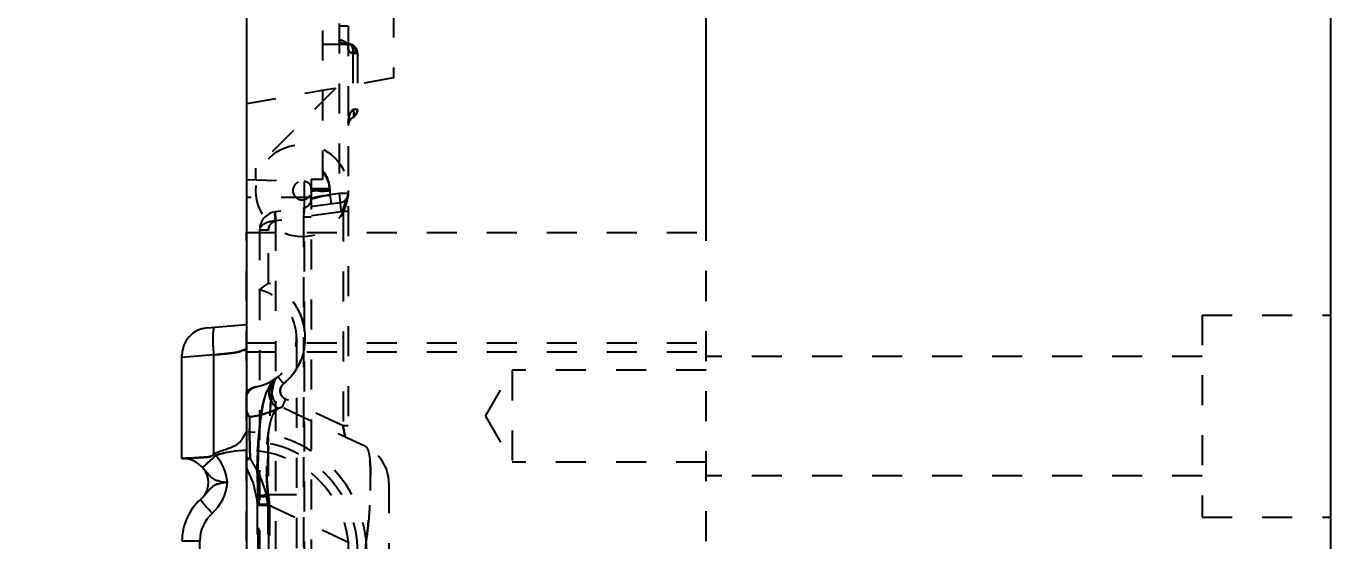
# Model space of a CAD drawing. Header units: millimetres. Extents: x -174 to 1895, y -261 to 458.
# Drawn here: x 358.8 to 429.8, y 260.7 to 288.7 of the extents above; entities that cross this region are included whole.
import ezdxf

# ---------------------------------------------------------------- set-up
doc = ezdxf.new("R2010")
doc.units = ezdxf.units.MM
doc.header["$LTSCALE"] = 16.335
doc.header["$PDMODE"] = 3
doc.header["$PDSIZE"] = 0.3125
doc.linetypes.add('HIDDEN', pattern=[0.2, 0.1, -0.1])
doc.layers.get('0').update_dxf_attribs({"linetype": 'CONTINUOUS'})
doc.layers.get('Defpoints').update_dxf_attribs({"linetype": 'CONTINUOUS'})
doc.layers.add('202', color=7, linetype='CONTINUOUS')
doc.layers.add('DEFAULT_2', color=8, linetype='HIDDEN')
doc.styles.get("Standard").update_dxf_attribs({"font": 'txt', "width": 0.8})
doc.dimstyles.get("Standard").update_dxf_attribs({"dimtxt": 0.15625, "dimasz": 0.1875, "dimexe": 0.125, "dimexo": 0.0625, "dimtad": 0, "dimtih": 1, "dimtoh": 1, "dimdsep": 46, "dimtxsty": 'Standard', "dimcen": 0.09, "dimadec": 0, "dimazin": 0, "dimtp": 0.01, "dimtm": 0.01, "dimtfac": 1, "dimtofl": 0, "dimtmove": 0, "dimatfit": 3, "dimfxl": 0, "dimtolj": 1, "dimarcsym": 0})

# ---------------------------------------------------------------- blocks, each defined once
blk = doc.blocks.new('*D2')
at = {"color": 6, "lineweight": -2}
for p, q in [((364.783, 346.172), (358.783, 346.172)), ((370.783, 337.497), (370.783, 346.172)), ((395.783, 277.497), (395.783, 346.172)), ((401.783, 346.172), (407.783, 346.172))]:
    blk.add_line(p, q, dxfattribs=at)
at = {"color": 6}
for points in [[(364.783, 347.172), (364.783, 345.172), (370.783, 346.172)], [(401.783, 347.172), (401.783, 345.172), (395.783, 346.172)]]:
    blk.add_solid(points, dxfattribs=at)
at = {"layer": 'Defpoints', "color": 0}
for p in [(370.783, 346.172), (370.783, 337.497), (395.783, 277.497)]:
    blk.add_point(p, dxfattribs=at)
at = {"color": 4, "insert": (383.283, 346.172), "char_height": 6, "attachment_point": 5}
blk.add_mtext('\\A1;25.00', dxfattribs=at)

msp = doc.modelspace()

# ---------------------------------------------------------------- linework, layer by layer
at = {"color": 7, "linetype": 'Continuous'}
for p, q in [((368.634, 272.309), (370.783, 272.497)), ((367.265, 270.71), (368.979, 270.86)), ((367.265, 265.205), (367.265, 270.815)), ((368.979, 270.86), (368.979, 265.435)), ((367.265, 260.714), (368.235, 260.714)), ((368.235, 242.152), (368.235, 260.714))]:
    msp.add_line(p, q, dxfattribs=at)
for centre, radius, start, end in [((368.765, 270.815), 1.5, 95, 180), ((370.826, 260.07), 5.567, 90.44642, 107.96323), ((367.265, 263.698), 1.508, 39.96026, 90), ((367.23, 263.698), 2.512, 4.41918, 41.59526), ((367.496, 263.891), 1.206, 320.02181, 39.96157), ((367.23, 264.085), 2.513, 311.81126, 355.57882), ((370.28, 260.714), 3.015, 131.80991, 180.00123), ((367.265, 264.085), 1.508, 311.81112, 320.02645), ((370.245, 260.714), 2.01, 131.81123, 179.9964)]:
    msp.add_arc(centre, radius, start, end, dxfattribs=at)
for points, knots in [([(369.033, 272.344), (369.018, 272.343), (368.988, 272.297), (368.969, 272.212), (368.951, 272.071), (368.945, 271.963), (368.942, 271.901)], [0, 0, 0, 0, 0.098692, 0.294641, 0.597704, 1, 1, 1, 1]), ([(368.942, 271.901), (368.935, 271.742), (368.934, 271.394), (368.979, 271.048), (368.979, 270.86)], [0, 0, 0, 0, 0.45868, 1, 1, 1, 1]), ([(368.979, 270.839), (369.082, 270.848), (369.288, 270.866), (369.596, 270.894), (369.903, 270.926), (370.158, 270.95), (370.348, 271.002), (370.471, 271.042), (370.563, 271.085), (370.665, 271.109), (370.735, 271.115), (370.783, 271.121)], [0, 0, 0, 0, 0.168942, 0.337831, 0.506512, 0.674254, 0.755408, 0.828954, 0.885363, 0.921472, 1, 1, 1, 1]), ([(370.783, 266.642), (370.753, 266.642), (370.69, 266.552), (370.622, 266.399), (370.493, 266.164), (370.308, 265.981), (370.115, 265.866), (369.901, 265.778), (369.631, 265.675), (369.302, 265.563), (369.086, 265.478), (368.979, 265.435)], [0, 0, 0, 0, 0.03929, 0.12053, 0.240749, 0.385455, 0.461535, 0.538223, 0.692051, 0.845997, 1, 1, 1, 1]), ([(368.979, 265.435), (368.963, 265.402), (368.911, 265.343), (368.806, 265.299), (368.696, 265.284), (368.55, 265.268), (368.366, 265.257), (368.073, 265.239), (367.706, 265.216), (367.412, 265.205), (367.265, 265.205)], [0, 0, 0, 0, 0.063481, 0.12646, 0.189101, 0.251485, 0.376222, 0.500982, 0.750505, 1, 1, 1, 1]), ([(369.109, 265.366), (369.019, 265.286), (368.885, 265.166), (368.714, 265.01), (368.602, 264.907), (368.512, 264.822), (368.452, 264.765), (368.419, 264.731), (368.403, 264.715), (368.397, 264.706), (368.391, 264.7), (368.392, 264.699)], [0, 0, 0, 0, 0.370046, 0.548702, 0.707825, 0.836582, 0.929159, 0.960649, 0.982523, 0.995372, 1, 1, 1, 1]), ([(369.735, 263.891), (369.581, 263.906), (369.357, 263.931), (369.083, 264.018), (368.857, 264.151), (368.694, 264.354), (368.55, 264.525), (368.472, 264.613), (368.434, 264.65), (368.421, 264.666)], [0, 0, 0, 0, 0.291624, 0.420102, 0.538643, 0.778578, 0.902282, 0.959739, 1, 1, 1, 1]), ([(369.735, 263.891), (369.581, 263.876), (369.357, 263.852), (369.083, 263.765), (368.857, 263.632), (368.694, 263.428), (368.55, 263.257), (368.471, 263.17), (368.434, 263.133), (368.42, 263.117)], [0, 0, 0, 0, 0.291646, 0.420106, 0.538574, 0.778458, 0.902088, 0.959924, 1, 1, 1, 1]), ([(368.905, 262.212), (368.824, 262.303), (368.705, 262.437), (368.553, 262.612), (368.454, 262.728), (368.374, 262.824), (368.321, 262.888), (368.292, 262.926), (368.279, 262.944), (368.273, 262.953), (368.269, 262.96), (368.27, 262.961)], [0, 0, 0, 0, 0.36977, 0.548435, 0.70761, 0.836419, 0.929028, 0.960525, 0.982406, 0.995276, 1, 1, 1, 1])]:
    msp.add_open_spline(points, degree=3, knots=knots, dxfattribs=at)
msp.add_open_spline([(368.979, 265.435), (369.024, 265.415), (369.068, 265.392), (369.109, 265.366)], degree=3, dxfattribs=at)
at = {"layer": '202', "color": 7, "linetype": 'Continuous'}
for p, q in [((370.783, 337.497), (370.783, 52.497)), ((429.783, 52.497), (429.783, 337.497))]:
    msp.add_line(p, q, dxfattribs=at)
at = {"layer": '202', "color": 8, "linetype": 'HIDDEN'}
for p, q in [((374.903, 337.497), (374.903, 280.387)), ((378.783, 306.086), (378.783, 285.907)), ((375.81, 288.877), (375.81, 279.616)), ((376.313, 288.73), (375.81, 288.73)), ((376.313, 288.73), (376.313, 266.294)), ((374.903, 287.741), (376.313, 287.741)), ((376.171, 287.78), (376.227, 287.741)), ((376.183, 287.776), (376.171, 287.78)), ((376.18, 287.777), (376.197, 287.765)), ((376.209, 287.771), (376.182, 287.777)), ((376.197, 287.765), (376.282, 287.669)), ((376.228, 287.74), (376.301, 287.625)), ((376.282, 287.669), (376.299, 287.632)), ((376.301, 287.625), (376.313, 287.567)), ((376.313, 287.756), (376.323, 287.756)), ((376.313, 287.567), (376.313, 287.561)), ((376.347, 287.755), (376.364, 287.753)), ((376.399, 287.747), (376.392, 287.748)), ((376.563, 287.686), (376.405, 287.744)), ((376.564, 287.254), (376.564, 284.196)), ((376.564, 287.254), (376.815, 287.254)), ((376.815, 287.254), (376.815, 284.196)), ((378.783, 285.907), (370.783, 284.497)), ((375.639, 285.353), (371.283, 280.997)), ((376.815, 284.196), (376.564, 284.196)), ((376.564, 283.761), (376.564, 283.754)), ((371.283, 280.37), (371.283, 280.997)), ((370.783, 280.387), (373.915, 280.278)), ((373.915, 280.278), (373.915, 134.605)), ((374.303, 280.387), (374.303, 135.007)), ((374.903, 280.387), (374.303, 280.387)), ((375.308, 279.876), (374.303, 279.876)), ((375.308, 279.876), (375.308, 279.546)), ((374.303, 279.4), (370.803, 279.4)), ((375.88, 279.119), (372.354, 278.623)), ((375.81, 279.616), (375.308, 279.546)), ((375.308, 279.546), (375.378, 279.048)), ((375.81, 279.616), (375.88, 279.119)), ((376.313, 279.616), (375.81, 279.616)), ((375.927, 278.622), (372.354, 278.126)), ((373.87, 278.339), (373.87, 136.047)), ((374.303, 278.339), (373.87, 278.339)), ((376.027, 278.641), (376.027, 266.97)), ((376.313, 278.641), (376.027, 278.641)), ((371.489, 277.628), (371.489, 137.255)), ((371.965, 277.628), (371.489, 277.628)), ((371.965, 274.743), (371.965, 277.628)), ((372.354, 278.126), (372.354, 136.26)), ((370.783, 277.497), (395.783, 277.497)), ((395.783, 221.497), (395.783, 277.497)), ((422.783, 272.997), (429.783, 272.997)), ((422.783, 272.995), (422.783, 261.999)), ((370.783, 271.497), (395.783, 271.497)), ((373.499, 271.762), (373.499, 146.137)), ((422.783, 270.747), (395.783, 270.747)), ((372.119, 269.308), (371.819, 268.755)), ((372.397, 269.579), (372.119, 269.308)), ((372.403, 269.583), (372.13, 269.315)), ((372.397, 269.579), (372.397, 269.578)), ((376.027, 266.97), (372.901, 268.428)), ((377.247, 265.859), (372.714, 267.972)), ((376.313, 266.97), (376.027, 266.97)), ((370.974, 265.198), (370.783, 265.09)), ((370.972, 265.255), (370.974, 265.198)), ((370.783, 264.679), (371.133, 263.859)), ((371.342, 264.672), (371.389, 263.145)), ((422.783, 264.247), (395.783, 264.247)), ((371.133, 263.859), (371.334, 262.974)), ((378.524, 263.855), (378.524, 154.043)), ((371.334, 262.974), (371.349, 262.69)), ((371.389, 263.145), (371.407, 262.664)), ((371.436, 263.144), (371.455, 262.641)), ((373.499, 263.219), (371.489, 263.219)), ((371.929, 262.691), (371.349, 262.691)), ((371.349, 262.69), (371.349, 249.68)), ((371.407, 155.234), (371.407, 262.664)), ((371.988, 262.664), (371.407, 262.664)), ((371.455, 155.257), (371.455, 262.641)), ((372.036, 262.641), (371.455, 262.641)), ((371.929, 262.691), (371.929, 249.667)), ((371.929, 262.691), (377.247, 260.211)), ((371.972, 262.664), (371.972, 155.234)), ((371.988, 155.234), (371.988, 262.664)), ((372.008, 262.641), (372.008, 155.257)), ((372.036, 262.641), (372.036, 155.257)), ((422.783, 261.997), (429.783, 261.997))]:
    msp.add_line(p, q, dxfattribs=at)
for points in [[(376.347, 287.755), (376.226, 287.768), (376.183, 287.776)], [(376.347, 287.755), (376.288, 287.76), (376.209, 287.771)], [(376.563, 287.686), (376.528, 287.704), (376.457, 287.732), (376.399, 287.747)], [(372.13, 269.315), (371.835, 268.766), (371.657, 268.104), (371.527, 267.239)], [(371.819, 268.755), (371.633, 268.084), (371.496, 267.21)], [(371.496, 267.21), (371.393, 266.074), (371.342, 264.672)], [(371.527, 267.239), (371.431, 266.109), (371.384, 264.712), (371.436, 263.144)]]:
    msp.add_lwpolyline(points, dxfattribs=at)
msp.add_circle((373.8, 279.779), 2.513, dxfattribs=at)
for centre, radius, start, end in [((375.911, 287.546), 0.404, 26.82492, 34.29782), ((375.95, 287.561), 0.363, 0.01591, 26.83171), ((376.335, 287.425), 0.328, 80.00119, 93.83916), ((376.318, 287.253), 0.497, 0.01619, 90), ((376.067, 287.225), 0.681, 2.40744, 11.47868), ((376.313, 284.189), 0.502, 300, 0), ((377.741, 283.423), 1.428, 165.01477, 179.96384), ((376.815, 283.319), 0.502, 120, 180), ((373.901, 279.876), 1.407, 0, 44.56048), ((373.8, 279.779), 1.508, 0.05141, 42.9729), ((373.8, 279.779), 0.502, 143.7336, 114.509), ((373.901, 279.876), 0.402, 0, 88), ((373.8, 279.334), 0.502, 278, 0), ((358.761, 353.956), 76.223, 281.82308, 281.98854), ((375.81, 279.616), 0.502, 278, 0), ((372.494, 277.628), 1.005, 98, 180), ((375.794, 279.563), 0.951, 278.00421, 284.16491), ((370.785, 271.762), 2.713, 280.90688, 74.97389), ((370.761, 271.764), 3.213, 8.61025, 68.00285), ((370.731, 271.762), 3.244, 349.00639, 8.55073), ((370.738, 271.779), 3.243, 311.1836, 329.07523), ((371.489, 268.11), 1.005, 100.90166, 134.62396), ((373.139, 268.883), 1.005, 129.27576, 244.99999), ((373.113, 268.883), 0.503, 129.28629, 187.14725), ((370.791, 271.722), 3.165, 309.26988, 311.13239), ((371.928, 268.181), 1.219, 200.13146, 210.4145), ((371.847, 268.133), 1.125, 210.41137, 215.93308), ((405.081, 267.193), 34.146, 179.53016, 180.61243), ((370.517, 271.806), 4.354, 275.53015, 283.36698), ((370.528, 271.754), 4.3, 283.38032, 284.59005), ((345.972, 260.736), 30.694, 11.26427, 11.71672), ((427.859, 267.378), 56.924, 180.55365, 181.3237), ((450.169, 267.853), 79.239, 181.29416, 181.87891), ((376.313, 263.855), 2.211, 0, 64.99988), ((371.205, 266.522), 1.342, 251.64524, 253.6081), ((363.84, 260.548), 8.516, 30.70747, 33.09437), ((364.634, 261.017), 7.593, 26.98792, 30.72709), ((365.166, 261.292), 6.995, 25.64807, 26.95154), ((387.199, 264.944), 15.361, 186.32841, 186.69012), ((365.611, 262.335), 6.385, 2.9531, 7.37351), ((361.632, 262.662), 10.341, 0.01015, 3.08763), ((365.533, 262.306), 6.512, 2.95349, 7.4631), ((361.474, 262.64), 10.534, 0.01022, 3.15339)]:
    msp.add_arc(centre, radius, start, end, dxfattribs=at)
for points, knots in [([(376.313, 287.753), (376.246, 287.756), (376.124, 287.765), (375.962, 287.796), (375.836, 287.865), (375.81, 287.95), (375.81, 287.987)], [0, 0, 0, 0, 0.328896, 0.60512, 0.814998, 1, 1, 1, 1]), ([(375.81, 287.987), (375.936, 287.987), (376.128, 287.924), (376.282, 287.737), (376.312, 287.624), (376.313, 287.567)], [0, 0, 0, 0, 0.529858, 0.760524, 1, 1, 1, 1]), ([(375.81, 287.987), (375.812, 287.954), (375.832, 287.885), (375.924, 287.814), (376.051, 287.776), (376.148, 287.764), (376.201, 287.76)], [0, 0, 0, 0, 0.199769, 0.410446, 0.674328, 1, 1, 1, 1]), ([(376.805, 287.354), (376.781, 287.468), (376.677, 287.63), (376.493, 287.728), (376.385, 287.747), (376.335, 287.756), (376.313, 287.756)], [0, 0, 0, 0, 0.513132, 0.774677, 0.902254, 1, 1, 1, 1]), ([(376.313, 287.561), (376.313, 287.489), (376.325, 287.37), (376.448, 287.274), (376.523, 287.259), (376.564, 287.254)], [0, 0, 0, 0, 0.489548, 0.721874, 1, 1, 1, 1]), ([(376.341, 287.387), (376.336, 287.4), (376.317, 287.456), (376.313, 287.516), (376.313, 287.561)], [0, 0, 0, 0, 0.234155, 1, 1, 1, 1]), ([(376.348, 287.755), (376.374, 287.753), (376.408, 287.738), (376.435, 287.715), (376.442, 287.709)], [0, 0, 0, 0, 0.732542, 1, 1, 1, 1]), ([(376.364, 287.753), (376.428, 287.74), (376.521, 287.655), (376.555, 287.504), (376.562, 287.415), (376.563, 287.367)], [0, 0, 0, 0, 0.422516, 0.689948, 1, 1, 1, 1]), ([(376.735, 287.361), (376.716, 287.453), (376.642, 287.624), (376.481, 287.73), (376.399, 287.747)], [0, 0, 0, 0, 0.531506, 1, 1, 1, 1]), ([(376.442, 287.709), (376.476, 287.676), (376.531, 287.577), (376.553, 287.469), (376.56, 287.406)], [0, 0, 0, 0, 0.429565, 1, 1, 1, 1]), ([(376.564, 287.254), (376.55, 287.255), (376.501, 287.261), (376.453, 287.276), (376.422, 287.294)], [0, 0, 0, 0, 0.273137, 1, 1, 1, 1]), ([(376.537, 287.367), (376.557, 287.367), (376.623, 287.365), (376.689, 287.363), (376.735, 287.361)], [0, 0, 0, 0, 0.296668, 1, 1, 1, 1]), ([(376.564, 287.254), (376.564, 287.263), (376.568, 287.282), (376.561, 287.3), (376.559, 287.309)], [0, 0, 0, 0, 0.500091, 1, 1, 1, 1]), ([(376.564, 287.254), (376.582, 287.253), (376.643, 287.252), (376.705, 287.254), (376.748, 287.254)], [0, 0, 0, 0, 0.296821, 1, 1, 1, 1]), ([(376.735, 287.361), (376.751, 287.36), (376.774, 287.357), (376.799, 287.358), (376.805, 287.354)], [0, 0, 0, 0, 0.702625, 1, 1, 1, 1]), ([(376.748, 287.254), (376.758, 287.254), (376.774, 287.254), (376.797, 287.252), (376.806, 287.254), (376.815, 287.252), (376.815, 287.254)], [0, 0, 0, 0, 0.431061, 0.745187, 0.935634, 1, 1, 1, 1]), ([(376.313, 283.424), (376.313, 283.492), (376.331, 283.763), (376.432, 284.037), (376.564, 284.196)], [0, 0, 0, 0, 0.246274, 1, 1, 1, 1]), ([(376.613, 283.832), (376.63, 283.884), (376.624, 284.013), (376.59, 284.132), (376.564, 284.196)], [0, 0, 0, 0, 0.443955, 1, 1, 1, 1]), ([(376.564, 284.196), (376.588, 284.136), (376.623, 284.025), (376.63, 283.905), (376.618, 283.854)], [0, 0, 0, 0, 0.549971, 1, 1, 1, 1]), ([(376.313, 283.424), (376.313, 283.44), (376.321, 283.51), (376.354, 283.575), (376.387, 283.617)], [0, 0, 0, 0, 0.229275, 1, 1, 1, 1]), ([(376.348, 283.555), (376.342, 283.544), (376.323, 283.503), (376.313, 283.457), (376.313, 283.424)], [0, 0, 0, 0, 0.269849, 1, 1, 1, 1]), ([(376.427, 283.661), (376.436, 283.67), (376.478, 283.709), (376.525, 283.741), (376.564, 283.761)], [0, 0, 0, 0, 0.226908, 1, 1, 1, 1]), ([(376.618, 283.854), (376.616, 283.844), (376.606, 283.809), (376.585, 283.776), (376.564, 283.761)], [0, 0, 0, 0, 0.291424, 1, 1, 1, 1]), ([(376.564, 283.761), (376.569, 283.765), (376.591, 283.783), (376.606, 283.81), (376.613, 283.832)], [0, 0, 0, 0, 0.224106, 1, 1, 1, 1]), ([(375.308, 279.778), (375.31, 279.966), (375.235, 280.344), (375.031, 280.669), (374.903, 280.807)], [0, 0, 0, 0, 0.500076, 1, 1, 1, 1]), ([(375.308, 279.758), (375.242, 279.758), (375.114, 279.746), (374.928, 279.725), (374.756, 279.743), (374.607, 279.77), (374.483, 279.763), (374.389, 279.744), (374.337, 279.747), (374.305, 279.751), (374.302, 279.758)], [0, 0, 0, 0, 0.194347, 0.381794, 0.553764, 0.705123, 0.829424, 0.922321, 0.978039, 1, 1, 1, 1]), ([(375.308, 279.758), (375.18, 279.768), (374.994, 279.779), (374.757, 279.781), (374.606, 279.779), (374.497, 279.779), (374.424, 279.779), (374.382, 279.779), (374.35, 279.778), (374.324, 279.78), (374.313, 279.777), (374.303, 279.781), (374.303, 279.779)], [0, 0, 0, 0, 0.382524, 0.555498, 0.707006, 0.831321, 0.881823, 0.923834, 0.956876, 0.980709, 0.995146, 1, 1, 1, 1]), ([(375.308, 279.546), (375.243, 279.532), (375.116, 279.505), (374.931, 279.467), (374.76, 279.431), (374.61, 279.399), (374.5, 279.375), (374.427, 279.36), (374.383, 279.351), (374.351, 279.343), (374.324, 279.34), (374.313, 279.334), (374.303, 279.336), (374.303, 279.334)], [0, 0, 0, 0, 0.192645, 0.379098, 0.551432, 0.703204, 0.828549, 0.879705, 0.922371, 0.955991, 0.980273, 0.99501, 1, 1, 1, 1]), ([(374.303, 279.335), (374.303, 279.338), (374.311, 279.344), (374.323, 279.357), (374.347, 279.374), (374.395, 279.398), (374.479, 279.417), (374.551, 279.431), (374.592, 279.439)], [0, 0, 0, 0, 0.025327, 0.087562, 0.179776, 0.29688, 0.60131, 1, 1, 1, 1]), ([(374.378, 279.35), (374.369, 279.348), (374.344, 279.343), (374.32, 279.338), (374.305, 279.335)], [0, 0, 0, 0, 0.378086, 1, 1, 1, 1]), ([(374.592, 279.439), (374.7, 279.46), (374.937, 279.508), (375.18, 279.519), (375.308, 279.546)], [0, 0, 0, 0, 0.458614, 1, 1, 1, 1]), ([(375.88, 279.119), (375.877, 279.118), (375.877, 279.1), (375.875, 279.077), (375.878, 279.028), (375.882, 278.967), (375.89, 278.89), (375.903, 278.773), (375.915, 278.682), (375.924, 278.621)], [0, 0, 0, 0, 0.021037, 0.077447, 0.169129, 0.295099, 0.452404, 0.630572, 1, 1, 1, 1]), ([(376.313, 279.616), (376.313, 279.533), (376.28, 279.366), (376.164, 279.146), (376.074, 278.905), (376.031, 278.733), (376.027, 278.641)], [0, 0, 0, 0, 0.24568, 0.48597, 0.729981, 1, 1, 1, 1]), ([(376.071, 278.878), (376.095, 278.959), (376.149, 279.118), (376.229, 279.266), (376.258, 279.343)], [0, 0, 0, 0, 0.506671, 1, 1, 1, 1]), ([(372.354, 278.126), (372.345, 278.186), (372.332, 278.302), (372.324, 278.455), (372.328, 278.559), (372.338, 278.609), (372.349, 278.622), (372.354, 278.623)], [0, 0, 0, 0, 0.360636, 0.691813, 0.912737, 0.970358, 1, 1, 1, 1]), ([(372.397, 278.126), (372.389, 278.187), (372.377, 278.277), (372.364, 278.394), (372.356, 278.471), (372.352, 278.532), (372.348, 278.581), (372.351, 278.604), (372.35, 278.623), (372.354, 278.623)], [0, 0, 0, 0, 0.369428, 0.547596, 0.704901, 0.83087, 0.922552, 0.978963, 1, 1, 1, 1]), ([(373.87, 278.836), (373.883, 278.838), (373.9, 278.768), (373.898, 278.683), (373.893, 278.518), (373.879, 278.402), (373.87, 278.339)], [0, 0, 0, 0, 0.079149, 0.291908, 0.617661, 1, 1, 1, 1]), ([(373.885, 278.821), (373.884, 278.824), (373.882, 278.83), (373.875, 278.837), (373.87, 278.836)], [0, 0, 0, 0, 0.350958, 1, 1, 1, 1]), ([(373.895, 278.773), (373.894, 278.778), (373.892, 278.794), (373.889, 278.811), (373.885, 278.821)], [0, 0, 0, 0, 0.309368, 1, 1, 1, 1]), ([(373.895, 278.593), (373.895, 278.602), (373.897, 278.636), (373.898, 278.67), (373.898, 278.695)], [0, 0, 0, 0, 0.268927, 1, 1, 1, 1]), ([(376.027, 278.641), (376.029, 278.702), (376.045, 278.782), (376.066, 278.859), (376.071, 278.878)], [0, 0, 0, 0, 0.755533, 1, 1, 1, 1]), ([(372.354, 278.126), (372.234, 278.117), (372.014, 278.082), (371.735, 277.972), (371.542, 277.824), (371.489, 277.688), (371.489, 277.628)], [0, 0, 0, 0, 0.336747, 0.61856, 0.832537, 1, 1, 1, 1]), ([(371.965, 277.628), (371.968, 277.745), (372.051, 277.99), (372.282, 278.106), (372.397, 278.126)], [0, 0, 0, 0, 0.500201, 1, 1, 1, 1]), ([(372.396, 278.125), (372.28, 278.105), (372.05, 277.989), (371.968, 277.745), (371.965, 277.628)], [0, 0, 0, 0, 0.499799, 1, 1, 1, 1]), ([(371.489, 274.382), (371.488, 274.383), (371.493, 274.388), (371.499, 274.395), (371.513, 274.407), (371.538, 274.429), (371.581, 274.464), (371.642, 274.512), (371.714, 274.566), (371.821, 274.644), (371.906, 274.703), (371.965, 274.743)], [0, 0, 0, 0, 0.006723, 0.024861, 0.054127, 0.09353, 0.198121, 0.329843, 0.481246, 0.646406, 1, 1, 1, 1]), ([(371.489, 274.382), (371.488, 274.383), (371.493, 274.388), (371.499, 274.395), (371.513, 274.406), (371.539, 274.429), (371.582, 274.464), (371.642, 274.513), (371.714, 274.566), (371.822, 274.644), (371.907, 274.703), (371.965, 274.743)], [0, 0, 0, 0, 0.006683, 0.02475, 0.053765, 0.093007, 0.198263, 0.330939, 0.482121, 0.646934, 1, 1, 1, 1]), ([(372.794, 269.271), (373.006, 269.449), (373.392, 269.855), (373.926, 270.832), (374.085, 272.266), (373.509, 273.588), (372.709, 274.363), (372.22, 274.636), (371.965, 274.742)], [0, 0, 0, 0, 0.12546, 0.251, 0.500074, 0.749098, 0.874591, 1, 1, 1, 1]), ([(370.783, 268.631), (370.833, 268.755), (370.97, 268.965), (371.195, 269.077), (371.299, 269.097)], [0, 0, 0, 0, 0.559201, 1, 1, 1, 1]), ([(371.299, 269.097), (371.187, 269.076), (370.963, 268.957), (370.829, 268.747), (370.783, 268.63)], [0, 0, 0, 0, 0.47565, 1, 1, 1, 1]), ([(372.397, 269.578), (372.371, 269.559), (372.322, 269.495), (372.237, 269.296), (372.156, 268.916), (372.078, 268.32), (372.013, 267.542), (371.962, 266.609), (371.916, 265.15), (371.922, 264.005), (371.957, 263.219)], [0, 0, 0, 0, 0.01521, 0.036576, 0.100992, 0.195376, 0.318099, 0.465377, 0.632241, 1, 1, 1, 1]), ([(372.216, 269.134), (372.187, 268.999), (372.138, 268.686), (372.057, 267.912), (371.987, 266.704), (371.944, 265.045), (371.962, 263.846), (371.992, 263.219)], [0, 0, 0, 0, 0.069934, 0.159905, 0.39369, 0.682296, 1, 1, 1, 1]), ([(372.397, 269.578), (372.272, 269.485), (372.054, 269.215), (371.969, 268.696), (372.148, 268.215), (372.388, 267.993), (372.513, 267.919)], [0, 0, 0, 0, 0.240613, 0.511695, 0.775073, 1, 1, 1, 1]), ([(372.013, 268.924), (372.031, 269.058), (372.118, 269.311), (372.298, 269.506), (372.397, 269.578)], [0, 0, 0, 0, 0.524956, 1, 1, 1, 1]), ([(372.403, 269.583), (372.354, 269.546), (372.276, 269.391), (372.237, 269.234), (372.216, 269.134)], [0, 0, 0, 0, 0.371777, 1, 1, 1, 1]), ([(372.795, 269.272), (372.757, 269.319), (372.7, 269.389), (372.63, 269.479), (372.584, 269.539), (372.549, 269.587), (372.521, 269.625), (372.512, 269.645), (372.5, 269.659), (372.503, 269.661)], [0, 0, 0, 0, 0.372822, 0.551214, 0.708166, 0.833478, 0.924369, 0.97997, 1, 1, 1, 1]), ([(372.795, 269.272), (372.76, 269.315), (372.693, 269.398), (372.604, 269.511), (372.543, 269.596), (372.51, 269.64), (372.504, 269.656)], [0, 0, 0, 0, 0.343789, 0.663591, 0.890772, 1, 1, 1, 1]), ([(372.901, 268.428), (372.825, 268.463), (372.689, 268.574), (372.593, 268.817), (372.625, 269.077), (372.729, 269.218), (372.794, 269.271)], [0, 0, 0, 0, 0.249959, 0.49995, 0.749979, 1, 1, 1, 1]), ([(372.504, 267.915), (372.349, 268.007), (372.141, 268.225), (372.005, 268.599), (371.999, 268.816), (372.013, 268.924)], [0, 0, 0, 0, 0.457523, 0.724472, 1, 1, 1, 1]), ([(372.9, 268.428), (372.875, 268.372), (372.837, 268.29), (372.791, 268.184), (372.761, 268.114), (372.739, 268.058), (372.722, 268.013), (372.718, 267.991), (372.711, 267.974), (372.714, 267.972)], [0, 0, 0, 0, 0.370892, 0.549074, 0.706162, 0.831846, 0.923228, 0.979345, 1, 1, 1, 1]), ([(372.9, 268.428), (372.875, 268.372), (372.837, 268.29), (372.791, 268.184), (372.761, 268.114), (372.739, 268.058), (372.722, 268.013), (372.718, 267.991), (372.711, 267.974), (372.714, 267.972)], [0, 0, 0, 0, 0.370892, 0.549074, 0.706163, 0.831846, 0.923228, 0.979345, 1, 1, 1, 1]), ([(370.936, 267.473), (370.922, 267.493), (370.861, 267.584), (370.812, 267.683), (370.783, 267.762)], [0, 0, 0, 0, 0.230578, 1, 1, 1, 1]), ([(370.937, 267.473), (371.186, 267.504), (371.538, 267.562), (371.959, 267.697), (372.204, 267.788), (372.398, 267.867), (372.546, 267.931), (372.642, 267.963), (372.698, 267.98), (372.714, 267.972)], [0, 0, 0, 0, 0.407032, 0.573772, 0.714725, 0.828661, 0.914336, 0.971577, 1, 1, 1, 1]), ([(372.714, 267.972), (372.703, 267.977), (372.666, 267.972), (372.604, 267.953), (372.513, 267.917), (372.333, 267.842), (372.034, 267.72), (371.768, 267.633), (371.612, 267.593)], [0, 0, 0, 0, 0.031549, 0.088028, 0.17139, 0.282146, 0.586592, 1, 1, 1, 1]), ([(371.989, 263.152), (371.912, 263.74), (371.864, 264.602), (371.891, 265.698), (371.947, 266.396), (372.031, 266.978), (372.144, 267.429), (372.288, 267.749), (372.438, 267.888), (372.513, 267.919)], [0, 0, 0, 0, 0.361277, 0.524198, 0.668014, 0.788033, 0.882036, 0.950396, 1, 1, 1, 1]), ([(372.504, 267.915), (372.474, 267.901), (372.336, 267.814), (372.247, 267.667), (372.194, 267.551)], [0, 0, 0, 0, 0.204084, 1, 1, 1, 1]), ([(372.714, 267.972), (372.706, 267.976), (372.68, 267.976), (372.609, 267.958), (372.549, 267.933), (372.504, 267.915)], [0, 0, 0, 0, 0.12558, 0.330129, 1, 1, 1, 1]), ([(370.974, 265.198), (370.961, 265.612), (370.942, 266.37), (370.933, 267.128), (370.937, 267.473)], [0, 0, 0, 0, 0.545718, 1, 1, 1, 1]), ([(372.194, 267.551), (372.15, 267.455), (372.073, 267.23), (371.948, 266.669), (371.854, 265.786), (371.823, 264.576), (371.882, 263.704), (371.932, 263.251)], [0, 0, 0, 0, 0.072888, 0.163639, 0.397065, 0.68461, 1, 1, 1, 1]), ([(376.027, 266.97), (376.042, 266.897), (376.064, 266.79), (376.091, 266.653), (376.109, 266.563), (376.121, 266.491), (376.135, 266.427), (376.133, 266.405), (376.142, 266.374), (376.139, 266.375)], [0, 0, 0, 0, 0.369627, 0.540138, 0.692515, 0.820437, 0.918082, 0.97977, 1, 1, 1, 1]), ([(376.027, 266.97), (376.042, 266.897), (376.064, 266.79), (376.091, 266.653), (376.109, 266.563), (376.121, 266.491), (376.135, 266.427), (376.133, 266.405), (376.142, 266.374), (376.139, 266.375)], [0, 0, 0, 0, 0.369627, 0.540138, 0.692516, 0.820438, 0.918082, 0.97977, 1, 1, 1, 1]), ([(376.139, 266.375), (376.14, 266.375), (376.137, 266.391), (376.137, 266.403), (376.13, 266.439), (376.12, 266.5), (376.101, 266.601), (376.085, 266.685), (376.075, 266.732)], [0, 0, 0, 0, 0.017486, 0.072886, 0.162834, 0.283641, 0.602938, 1, 1, 1, 1]), ([(377.247, 260.211), (377.33, 260.915), (377.437, 261.938), (377.515, 263.246), (377.536, 264.08), (377.522, 264.773), (377.474, 265.3), (377.403, 265.632), (377.32, 265.798), (377.272, 265.847), (377.247, 265.859)], [0, 0, 0, 0, 0.371826, 0.539718, 0.687428, 0.809778, 0.902865, 0.965401, 0.985734, 1, 1, 1, 1]), ([(377.247, 265.859), (377.272, 265.847), (377.32, 265.798), (377.403, 265.632), (377.473, 265.3), (377.522, 264.773), (377.536, 264.08), (377.515, 263.246), (377.437, 261.938), (377.329, 260.915), (377.247, 260.211)], [0, 0, 0, 0, 0.014278, 0.034596, 0.097133, 0.190269, 0.312626, 0.460345, 0.62823, 1, 1, 1, 1]), ([(370.974, 265.198), (370.957, 265.201), (370.893, 265.215), (370.829, 265.232), (370.783, 265.248)], [0, 0, 0, 0, 0.259307, 1, 1, 1, 1]), ([(371.929, 262.691), (371.93, 262.917), (371.841, 263.367), (371.618, 264.006), (371.333, 264.623), (371.104, 265.013), (370.974, 265.198)], [0, 0, 0, 0, 0.249926, 0.500241, 0.750208, 1, 1, 1, 1]), ([(371.389, 263.145), (371.389, 263.15), (371.414, 263.153), (371.442, 263.162), (371.501, 263.17), (371.572, 263.18), (371.659, 263.189), (371.788, 263.203), (371.889, 263.213), (371.957, 263.219)], [0, 0, 0, 0, 0.02446, 0.088972, 0.188707, 0.318004, 0.470878, 0.640343, 1, 1, 1, 1]), ([(371.414, 263.14), (371.408, 263.14), (371.401, 263.141), (371.39, 263.143), (371.389, 263.145)], [0, 0, 0, 0, 0.714412, 1, 1, 1, 1]), ([(371.479, 263.157), (371.468, 263.155), (371.458, 263.151), (371.436, 263.148), (371.436, 263.144)], [0, 0, 0, 0, 0.721553, 1, 1, 1, 1]), ([(371.436, 263.144), (371.437, 263.139), (371.461, 263.139), (371.489, 263.135), (371.547, 263.135), (371.616, 263.135), (371.7, 263.138), (371.825, 263.143), (371.923, 263.148), (371.989, 263.152)], [0, 0, 0, 0, 0.024796, 0.089516, 0.189382, 0.318658, 0.471303, 0.640459, 1, 1, 1, 1]), ([(371.943, 263.154), (371.898, 263.152), (371.74, 263.144), (371.581, 263.136), (371.468, 263.137)], [0, 0, 0, 0, 0.285762, 1, 1, 1, 1]), ([(371.992, 263.219), (371.891, 263.21), (371.72, 263.192), (371.548, 263.172), (371.479, 263.157)], [0, 0, 0, 0, 0.586379, 1, 1, 1, 1])]:
    msp.add_open_spline(points, degree=3, knots=knots, dxfattribs=at)
for points in [[(376.201, 287.76), (376.238, 287.757), (376.275, 287.754), (376.313, 287.753)], [(376.313, 287.756), (376.326, 287.756), (376.379, 287.753), (376.326, 287.756), (376.313, 287.756)], [(376.313, 287.756), (376.326, 287.756), (376.379, 287.753), (376.326, 287.756), (376.313, 287.756)], [(376.313, 287.753), (376.324, 287.755), (376.336, 287.756), (376.347, 287.755)], [(376.364, 287.753), (376.373, 287.751), (376.383, 287.75), (376.392, 287.748)], [(376.422, 287.294), (376.387, 287.315), (376.358, 287.349), (376.341, 287.387)], [(376.559, 287.309), (376.545, 287.325), (376.544, 287.348), (376.537, 287.367)], [(376.559, 287.309), (376.545, 287.325), (376.544, 287.348), (376.537, 287.367)], [(376.56, 287.406), (376.565, 287.356), (376.567, 287.304), (376.564, 287.254)], [(376.361, 283.793), (376.388, 283.894), (376.426, 283.994), (376.48, 284.083)], [(376.48, 284.083), (376.505, 284.123), (376.532, 284.161), (376.564, 284.196)], [(376.815, 284.196), (376.815, 284.081), (376.771, 283.96), (376.697, 283.873)], [(376.815, 284.196), (376.815, 284.137), (376.805, 284.078), (376.785, 284.024)], [(376.346, 283.552), (376.357, 283.575), (376.372, 283.597), (376.387, 283.617)], [(376.429, 283.663), (376.414, 283.649), (376.4, 283.633), (376.388, 283.617)], [(376.697, 283.873), (376.66, 283.828), (376.614, 283.79), (376.564, 283.761)], [(373.592, 280.236), (373.515, 280.201), (373.445, 280.144), (373.395, 280.076)], [(376.238, 279.293), (376.245, 279.309), (376.252, 279.326), (376.258, 279.343)], [(376.258, 279.343), (376.291, 279.43), (376.313, 279.523), (376.313, 279.616)], [(376.027, 278.641), (376.028, 278.674), (376.032, 278.707), (376.038, 278.739)], [(376.038, 278.739), (376.046, 278.786), (376.058, 278.832), (376.071, 278.878)], [(372.397, 278.126), (372.284, 278.106), (372.17, 278.049), (372.093, 277.964)], [(373.915, 271.144), (373.844, 270.782), (373.709, 270.428), (373.52, 270.112)], [(372.614, 268.821), (372.625, 268.739), (372.656, 268.657), (372.705, 268.59)], [(372.705, 268.59), (372.754, 268.521), (372.824, 268.463), (372.901, 268.428)], [(372.705, 268.59), (372.754, 268.521), (372.824, 268.463), (372.901, 268.428)], [(370.937, 267.473), (370.883, 267.5), (370.831, 267.531), (370.783, 267.568)], [(370.936, 267.473), (370.883, 267.5), (370.831, 267.531), (370.783, 267.567)], [(371.793, 263.488), (371.712, 263.774), (371.6, 264.052), (371.471, 264.32)], [(371.929, 262.691), (371.914, 262.96), (371.866, 263.228), (371.793, 263.488)], [(371.468, 263.137), (371.454, 263.138), (371.441, 263.138), (371.427, 263.139)]]:
    msp.add_open_spline(points, degree=3, dxfattribs=at)
at = {"layer": 'DEFAULT_2', "color": 8, "linetype": 'HIDDEN'}
for p, q in [((370.783, 221.497), (370.783, 277.497)), ((370.783, 277.497), (395.783, 277.497)), ((395.783, 221.497), (395.783, 277.497)), ((370.783, 270.997), (395.783, 270.997)), ((383.783, 267.497), (385.226, 269.997)), ((385.226, 269.997), (385.226, 264.997)), ((395.783, 269.997), (385.226, 269.997)), ((383.783, 267.497), (385.226, 264.997)), ((395.783, 264.997), (385.226, 264.997))]:
    msp.add_line(p, q, dxfattribs=at)
for centre, radius, start, end in [((370.783, 260.109), 6.532, 0, 90), ((370.818, 260.109), 5.527, 0.05113, 108.00421), ((370.792, 260.109), 6.03, 359.99984, 90.08378)]:
    msp.add_arc(centre, radius, start, end, dxfattribs=at)
for points, knots in [([(368.942, 271.901), (368.935, 271.743), (368.934, 271.395), (368.979, 271.049), (368.979, 270.86)], [0, 0, 0, 0, 0.456369, 1, 1, 1, 1]), ([(370.783, 271.12), (370.735, 271.116), (370.666, 271.108), (370.564, 271.086), (370.471, 271.042), (370.349, 271.001), (370.208, 270.963), (370.057, 270.943), (369.853, 270.92), (369.596, 270.894), (369.288, 270.866), (369.082, 270.848), (368.979, 270.839)], [0, 0, 0, 0, 0.078206, 0.114198, 0.170499, 0.244151, 0.325437, 0.409083, 0.493228, 0.662003, 0.830975, 1, 1, 1, 1]), ([(367.265, 265.205), (367.412, 265.205), (367.706, 265.217), (368.073, 265.239), (368.367, 265.257), (368.55, 265.268), (368.697, 265.284), (368.806, 265.3), (368.912, 265.343), (368.963, 265.402), (368.979, 265.435)], [0, 0, 0, 0, 0.249571, 0.499171, 0.623962, 0.748754, 0.811092, 0.873904, 0.936546, 1, 1, 1, 1]), ([(368.392, 264.699), (368.391, 264.7), (368.397, 264.706), (368.403, 264.715), (368.419, 264.731), (368.452, 264.765), (368.512, 264.822), (368.602, 264.907), (368.714, 265.01), (368.885, 265.166), (369.019, 265.286), (369.109, 265.366)], [0, 0, 0, 0, 0.004629, 0.01748, 0.039355, 0.070847, 0.163425, 0.292182, 0.451304, 0.629959, 1, 1, 1, 1]), ([(369.735, 263.891), (369.581, 263.877), (369.357, 263.851), (369.083, 263.765), (368.857, 263.631), (368.694, 263.429), (368.55, 263.258), (368.471, 263.17), (368.434, 263.133), (368.42, 263.117)], [0, 0, 0, 0, 0.291552, 0.420002, 0.538516, 0.77832, 0.901902, 0.959221, 1, 1, 1, 1])]:
    msp.add_open_spline(points, degree=3, knots=knots, dxfattribs=at)
msp.add_open_spline([(368.979, 265.435), (369.024, 265.415), (369.068, 265.392), (369.109, 265.366)], degree=3, dxfattribs=at)

# ---------------------------------------------------------------- dimensions: what is measured, and where the dimension line sits
dim = msp.add_linear_dim(base=(370.783, 346.172), p1=(395.783, 277.497), p2=(370.783, 337.497), dimstyle='Standard', override={"dimtxt": 6, "dimasz": 6, "dimexe": 0, "dimexo": 0, "dimgap": 0, "dimtih": 0, "dimtoh": 0, "dimzin": 0, "dimcen": 0, "dimclrd": 6, "dimclre": 6, "dimclrt": 4, "dimtp": 0, "dimtm": 0, "dimtzin": 0})
dim.commit()
dim.dimension.update_dxf_attribs({"geometry": '*D2', "text_midpoint": (383.283, 346.172)})

doc.saveas('drawing.dxf')
